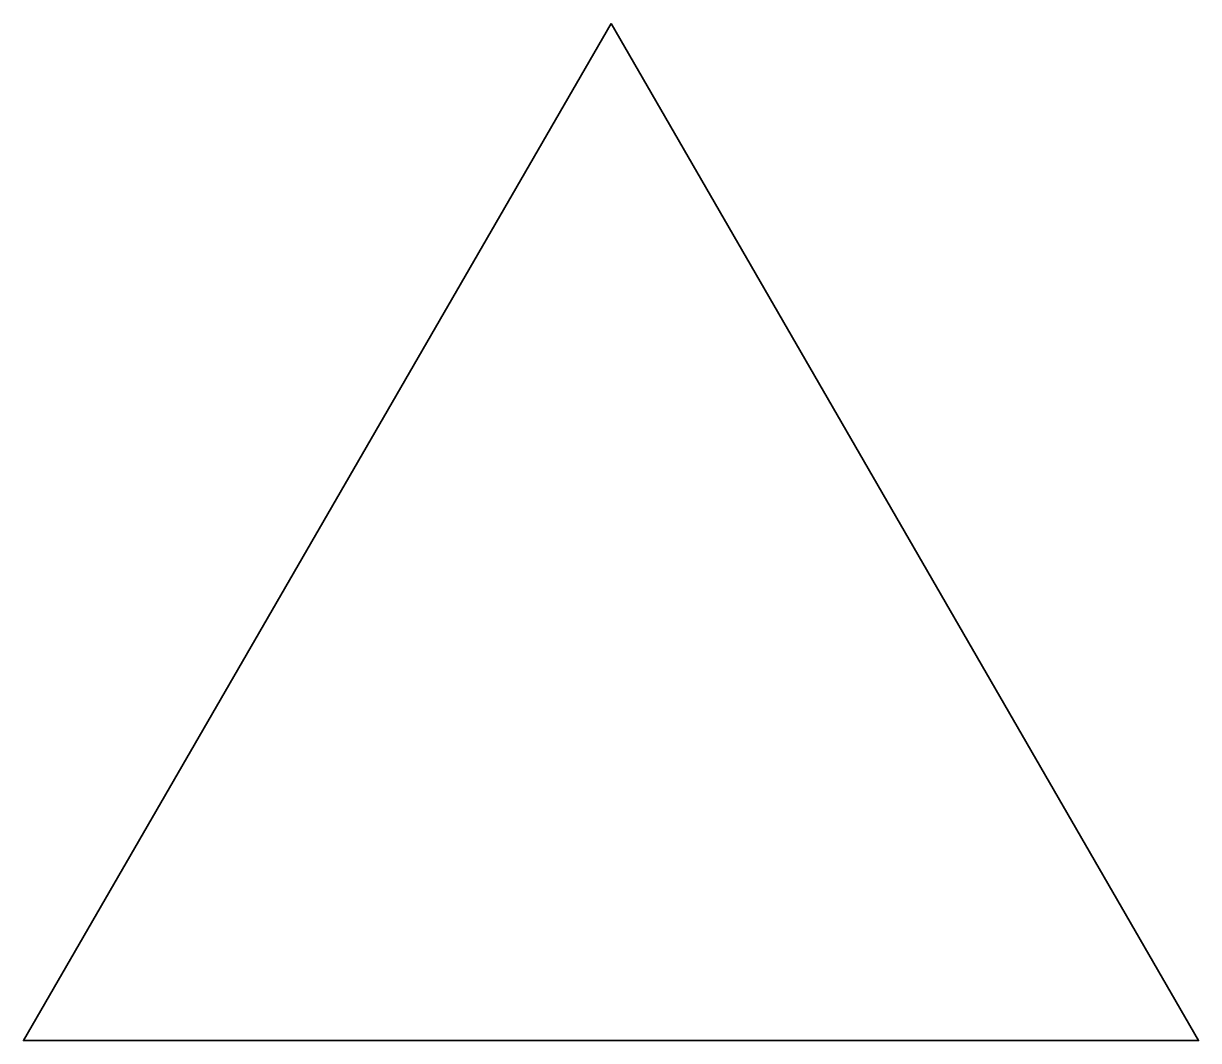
# Model space of a CAD drawing. Header units: millimetres. Extents: x 1296 to 2513, y 2568 to 3622.
import ezdxf

# ---------------------------------------------------------------- set-up
doc = ezdxf.new("R2010")
doc.units = ezdxf.units.MM
doc.header["$MEASUREMENT"] = 0
doc.layers.add('Layer 1', color=7, linetype='Continuous', lineweight=0)

msp = doc.modelspace()

# ---------------------------------------------------------------- linework, layer by layer
at = {"layer": 'Layer 1', "color": 250, "lineweight": 35, "true_color": 0x231f20}
msp.add_lwpolyline([(1904.7, 3622.2), (1296.1, 2568.2), (2513.3, 2568.2), (1904.7, 3622.2)], close=True, dxfattribs=at)

doc.saveas('drawing.dxf')
